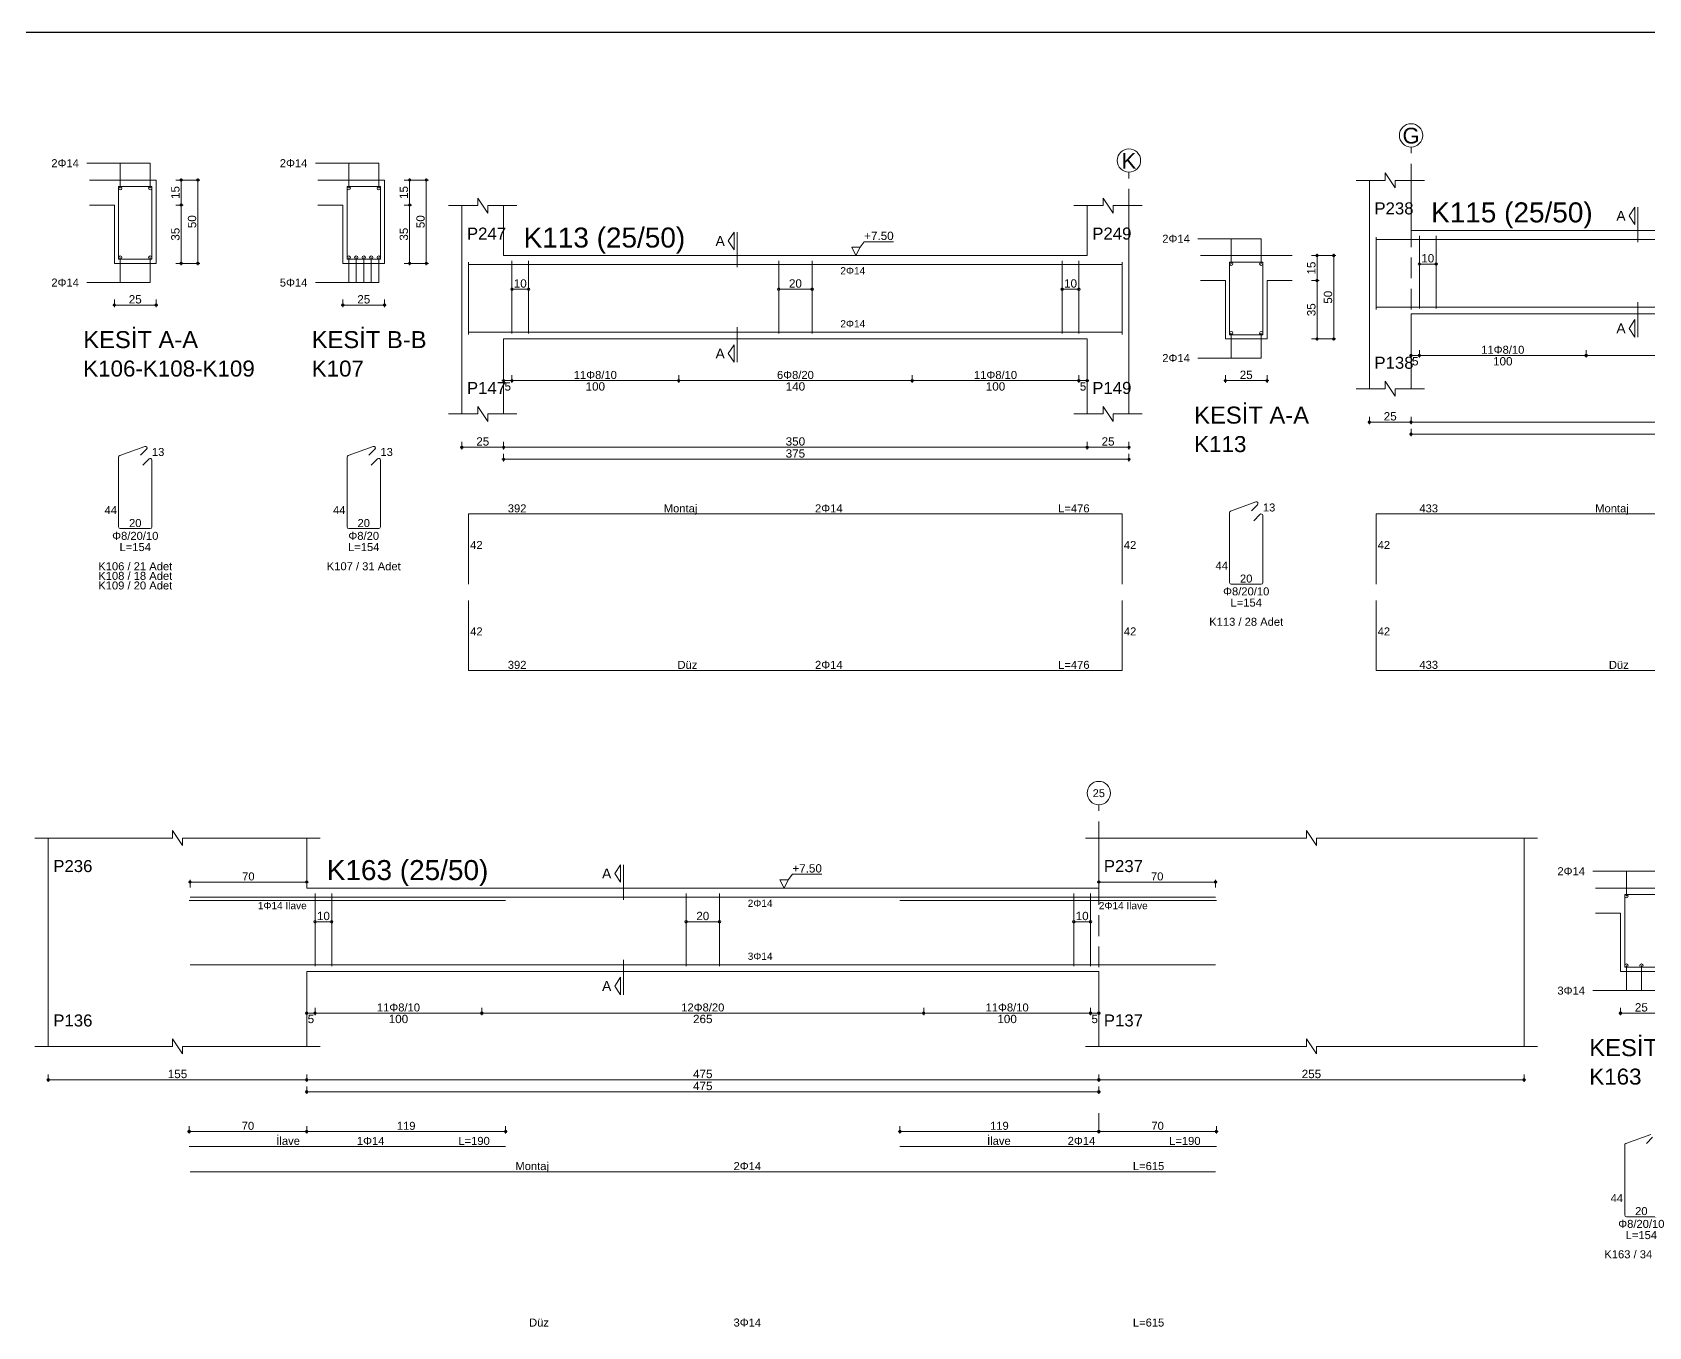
# Model space of a CAD drawing. Header units: millimetres. Extents: x 2232 to 85269, y -3593 to 5869.
# Drawn here: x 38127 to 39581, y -258 to 907 of the extents above; entities that cross this region are included whole.
import ezdxf

# ---------------------------------------------------------------- set-up
doc = ezdxf.new("R2010")
doc.units = ezdxf.units.MM
doc.linetypes.add('DASHDOT2', pattern=[12.7, 6.35, -3.175, 0, -3.175])
doc.linetypes.add('DASHED4', pattern=[18.75, 12.5, -6.25])
doc.layers.add('aks', color=251, linetype='DASHDOT2', lineweight=35)
for name, color, linetype in [('Donatı Topl. Uzun. Yazısı', 7, 'Continuous'), ('Donatı Uz. Yazısı', 7, 'Continuous'), ('Donatı Yazısı', 7, 'Continuous'), ('Donatı Çizgisi', 7, 'Continuous'), ('Kiriş', 7, 'Continuous'), ('Standart', 7, 'Continuous'), ('Ölçülendirme', 7, 'Continuous')]:
    doc.layers.add(name, color=color, linetype=linetype)
doc.styles.add('arial_1_18', font='arial.ttf', dxfattribs={"height": 0.2})

# ---------------------------------------------------------------- blocks, each defined once
blk = doc.blocks.new('IDE1089Entity7391')
at = {"layer": 'Donatı Çizgisi', "color": 5, "linetype": 'Continuous', "lineweight": 5}
for points in [[(4267.94, 2084.5), (4267.94, 2128.1)], [(4267.94, 2128.1), (4287.94, 2128.1)], [(4287.94, 2084.5), (4287.94, 2128.1)], [(4404.95, 2084.5), (4404.95, 2128.1)], [(4404.95, 2128.1), (4424.95, 2128.1)], [(4424.95, 2084.5), (4424.95, 2128.1)], [(4267.94, 2084.5), (4287.94, 2084.5)], [(4404.95, 2084.5), (4424.95, 2084.5)], [(4268.61, 1966.74), (4283.62, 1972.21)], [(4281.05, 1966.89), (4284.69, 1970.53)], [(4405.62, 1966.74), (4420.63, 1972.21)], [(4418.06, 1966.89), (4421.7, 1970.53)], [(4267.94, 1923.92), (4267.94, 1965.79)], [(4282.43, 1960.98), (4286.2, 1964.76)], [(4287.94, 1923.92), (4287.94, 1964.04)], [(4404.95, 1923.92), (4404.95, 1965.79)], [(4419.43, 1960.98), (4423.21, 1964.76)], [(4424.95, 1923.92), (4424.95, 1964.04)], [(4268.96, 1922.9), (4286.92, 1922.9)], [(4405.97, 1922.9), (4423.93, 1922.9)]]:
    blk.add_lwpolyline(points, dxfattribs=at)
for centre in [(4268.94, 2127.1), (4286.94, 2127.1), (4405.95, 2127.1), (4423.95, 2127.1), (4268.94, 2085.5), (4286.94, 2085.5), (4405.95, 2085.5), (4410.45, 2085.5), (4414.95, 2085.5), (4419.45, 2085.5), (4423.95, 2085.5)]:
    blk.add_circle(centre, 1, dxfattribs=at)
for centre, start, end in [((4283.97, 1971.25), 315, 110), ((4420.98, 1971.25), 315, 110), ((4268.96, 1965.79), 110, 180), ((4286.92, 1964.04), 0, 135), ((4405.97, 1965.79), 110, 180), ((4423.93, 1964.04), 0, 135), ((4268.96, 1923.92), 180, 270), ((4286.92, 1923.92), 270, 0), ((4405.97, 1923.92), 180, 270), ((4423.93, 1923.92), 270, 0)]:
    blk.add_arc(centre, 1.02, start, end, dxfattribs=at)
at = {"layer": 'Kiriş', "color": 1, "linetype": 'Continuous', "lineweight": 5}
for points in [[(4250.44, 2132), (4290.44, 2132)], [(4290.44, 2082), (4290.44, 2132)], [(4387.45, 2132), (4427.45, 2132)], [(4427.45, 2082), (4427.45, 2132)], [(4250.44, 2117), (4265.44, 2117)], [(4265.44, 2082), (4265.44, 2117)], [(4387.45, 2117), (4402.45, 2117)], [(4402.45, 2082), (4402.45, 2117)], [(4265.44, 2082), (4290.44, 2082)], [(4402.45, 2082), (4427.45, 2082)]]:
    blk.add_lwpolyline(points, dxfattribs=at)
at = {"layer": 'Ölçülendirme', "color": 1, "linetype": 'Continuous', "lineweight": 5}
for points in [[(4248.94, 2142.1), (4286.94, 2142.1)], [(4268.94, 2127.1), (4268.94, 2142.1)], [(4286.94, 2127.1), (4286.94, 2142.1)], [(4305.44, 2081), (4305.44, 2133)], [(4315.44, 2081), (4315.44, 2133)], [(4385.95, 2142.1), (4423.95, 2142.1)], [(4405.95, 2127.1), (4405.95, 2142.1)], [(4423.95, 2127.1), (4423.95, 2142.1)], [(4442.45, 2081), (4442.45, 2133)], [(4452.45, 2081), (4452.45, 2133)], [(4302.19, 2132), (4316.69, 2132)], [(4439.2, 2132), (4453.7, 2132)], [(4302.19, 2117), (4306.69, 2117)], [(4439.2, 2117), (4443.7, 2117)], [(4268.94, 2070.5), (4268.94, 2085.5)], [(4286.94, 2070.5), (4286.94, 2085.5)], [(4405.95, 2070.5), (4405.95, 2085.5)], [(4410.45, 2070.5), (4410.45, 2085.5)], [(4414.95, 2070.5), (4414.95, 2085.5)], [(4419.45, 2070.5), (4419.45, 2085.5)], [(4423.95, 2070.5), (4423.95, 2085.5)], [(4302.19, 2082), (4316.69, 2082)], [(4439.2, 2082), (4453.7, 2082)], [(4248.94, 2070.5), (4286.94, 2070.5)], [(4385.95, 2070.5), (4423.95, 2070.5)], [(4264.44, 2057), (4291.44, 2057)], [(4265.44, 2055.75), (4265.44, 2060.25)], [(4290.44, 2055.75), (4290.44, 2060.25)], [(4401.45, 2057), (4428.45, 2057)], [(4402.45, 2055.75), (4402.45, 2060.25)], [(4427.45, 2055.75), (4427.45, 2060.25)]]:
    blk.add_lwpolyline(points, dxfattribs=at)
for centre in [(4305.44, 2132), (4315.44, 2132), (4442.45, 2132), (4452.45, 2132), (4305.44, 2117), (4442.45, 2117), (4305.44, 2082), (4315.44, 2082), (4442.45, 2082), (4452.45, 2082), (4265.44, 2057), (4290.44, 2057), (4402.45, 2057), (4427.45, 2057)]:
    blk.add_circle(centre, 0.75, dxfattribs=at)
at = {"layer": 'Donatı Topl. Uzun. Yazısı', "color": 1, "linetype": 'Continuous', "lineweight": 5, "style": 'arial_1_18'}
for p in [(4268.52, 1909.46), (4405.53, 1909.46)]:
    blk.add_text('L=154', height=4.8, dxfattribs=at).set_placement(p)
at = {"layer": 'Donatı Uz. Yazısı', "color": 1, "linetype": 'Continuous', "lineweight": 5, "style": 'arial_1_18'}
for s, p in [('13', (4287.94, 1966.5)), ('13', (4424.95, 1966.5)), ('44', (4259.52, 1931.62)), ('44', (4396.53, 1931.62)), ('20', (4274.21, 1923.86)), ('20', (4411.22, 1923.86))]:
    blk.add_text(s, height=4.8, dxfattribs=at).set_placement(p)
at = {"layer": 'Donatı Yazısı', "color": 5, "linetype": 'Continuous', "lineweight": 5, "style": 'arial_1_18'}
for s, p in [('2Φ14', (4227.61, 2139.7)), ('2Φ14', (4364.62, 2139.7)), ('2Φ14', (4227.61, 2068.1)), ('5Φ14', (4364.62, 2068.1)), ('Φ8/20/10', (4264.08, 1916.18)), ('Φ8/20', (4405.75, 1916.18)), ('K106 / 21 Adet', (4255.76, 1897.94)), ('K107 / 31 Adet', (4392.77, 1897.94)), ('K108 / 18 Adet', (4255.76, 1892.18)), ('K109 / 20 Adet', (4255.76, 1886.42))]:
    blk.add_text(s, height=4.8, dxfattribs=at).set_placement(p)
at = {"layer": 'Kiriş', "color": 1, "linetype": 'Continuous', "lineweight": 5, "style": 'arial_1_18'}
for s, height, p in [('KESİT A-A', 10.2, (4246.74, 2031.2)), ('KESİT B-B', 10.2, (4383.75, 2031.2)), ('K106-K108-K109', 9.6, (4246.74, 2014.12)), ('K107', 9.6, (4383.75, 2014.12))]:
    blk.add_text(s, height=height, dxfattribs=at).set_placement(p)
at = {"layer": 'Ölçülendirme', "color": 1, "linetype": 'Continuous', "lineweight": 5, "style": 'arial_1_18'}
for s, p in [('15', (4304.48, 2120.62)), ('15', (4441.49, 2120.62)), ('50', (4314.48, 2103.12)), ('50', (4451.49, 2103.12)), ('35', (4304.48, 2095.62)), ('35', (4441.49, 2095.62))]:
    blk.add_text(s, height=5, rotation=90, dxfattribs=at).set_placement(p)
for p in [(4274.06, 2057.96), (4411.07, 2057.96)]:
    blk.add_text('25', height=5, dxfattribs=at).set_placement(p)
blk = doc.blocks.new('IDE1089Entity7392')
at = {"layer": 'aks', "color": 30, "linetype": 'DASHED4', "lineweight": 5}
blk.add_lwpolyline([(4873.82, 2001.7), (4873.82, 2136.7)], dxfattribs=at)
at = {"layer": 'aks', "color": 1, "linetype": 'Continuous', "lineweight": 5}
blk.add_circle((4873.82, 2143.7), 7, dxfattribs=at)
at = {"layer": 'Donatı Çizgisi', "color": 5, "linetype": 'Continuous', "lineweight": 5}
for points in [[(4477.82, 2039.3), (4477.82, 2082.7)], [(4477.82, 2081.3), (4869.82, 2081.3)], [(4503.82, 2039.9), (4503.82, 2083.5)], [(4513.82, 2039.9), (4513.82, 2083.5)], [(4663.82, 2039.9), (4663.82, 2083.5)], [(4683.82, 2039.9), (4683.82, 2083.5)], [(4833.82, 2039.9), (4833.82, 2083.5)], [(4843.82, 2039.9), (4843.82, 2083.5)], [(4869.82, 2039.3), (4869.82, 2082.7)], [(4934.15, 2039.2), (4934.15, 2082.8)], [(4934.15, 2082.8), (4954.15, 2082.8)], [(4954.15, 2039.2), (4954.15, 2082.8)], [(4477.82, 2040.7), (4869.82, 2040.7)], [(4934.15, 2039.2), (4954.15, 2039.2)], [(4934.82, 1933.44), (4949.83, 1938.91)], [(4477.82, 1889.7), (4477.82, 1931.7)], [(4477.82, 1931.7), (4869.82, 1931.7)], [(4869.82, 1889.7), (4869.82, 1931.7)], [(4934.15, 1890.62), (4934.15, 1932.49)], [(4947.26, 1933.59), (4950.9, 1937.23)], [(4948.64, 1927.68), (4952.41, 1931.46)], [(4954.15, 1890.62), (4954.15, 1930.74)], [(4935.17, 1889.6), (4953.13, 1889.6)], [(4477.82, 1837.85), (4477.82, 1879.85)], [(4869.82, 1837.85), (4869.82, 1879.85)], [(4477.82, 1837.85), (4869.82, 1837.85)]]:
    blk.add_lwpolyline(points, dxfattribs=at)
for centre in [(4935.15, 2081.8), (4953.15, 2081.8), (4935.15, 2040.2), (4953.15, 2040.2)]:
    blk.add_circle(centre, 1, dxfattribs=at)
for centre, start, end in [((4950.18, 1937.95), 315, 110), ((4935.17, 1932.49), 110, 180), ((4953.13, 1930.74), 0, 135), ((4935.17, 1890.62), 180, 270), ((4953.13, 1890.62), 270, 0)]:
    blk.add_arc(centre, 1.02, start, end, dxfattribs=at)
at = {"layer": 'Kiriş', "color": 1, "linetype": 'Continuous', "lineweight": 5}
for points in [[(4465.82, 2116.7), (4483.32, 2116.7)], [(4473.82, 1991.7), (4473.82, 2116.7)], [(4483.32, 2116.7), (4483.32, 2121.2)], [(4489.32, 2112.2), (4483.32, 2121.2)], [(4489.32, 2112.2), (4489.32, 2116.7)], [(4489.32, 2116.7), (4506.82, 2116.7)], [(4498.82, 2086.7), (4498.82, 2116.7)], [(4840.82, 2116.7), (4858.32, 2116.7)], [(4848.82, 2086.7), (4848.82, 2116.7)], [(4858.32, 2116.7), (4858.32, 2121.2)], [(4864.32, 2112.2), (4858.32, 2121.2)], [(4864.32, 2116.7), (4881.82, 2116.7)], [(4864.32, 2112.2), (4864.32, 2116.7)], [(4873.82, 1991.7), (4873.82, 2116.7)], [(4498.82, 2086.7), (4848.82, 2086.7)], [(4916.65, 2086.7), (4971.65, 2086.7)], [(4916.65, 2071.7), (4931.65, 2071.7)], [(4931.65, 2036.7), (4931.65, 2071.7)], [(4956.65, 2071.7), (4971.65, 2071.7)], [(4956.65, 2036.7), (4956.65, 2071.7)], [(4498.82, 2036.7), (4848.82, 2036.7)], [(4498.82, 1991.7), (4498.82, 2036.7)], [(4848.82, 1991.7), (4848.82, 2036.7)], [(4931.65, 2036.7), (4956.65, 2036.7)], [(4465.82, 1991.7), (4483.32, 1991.7)], [(4489.32, 1987.2), (4483.32, 1996.2)], [(4483.32, 1991.7), (4483.32, 1996.2)], [(4489.32, 1991.7), (4506.82, 1991.7)], [(4489.32, 1987.2), (4489.32, 1991.7)], [(4840.82, 1991.7), (4858.32, 1991.7)], [(4864.32, 1987.2), (4858.32, 1996.2)], [(4858.32, 1991.7), (4858.32, 1996.2)], [(4864.32, 1991.7), (4881.82, 1991.7)], [(4864.32, 1987.2), (4864.32, 1991.7)]]:
    blk.add_lwpolyline(points, dxfattribs=at)
at = {"layer": 'Ölçülendirme', "color": 1, "linetype": 'Continuous', "lineweight": 5}
for points in [[(4633.57, 2095.45), (4637.07, 2100.7)], [(4637.07, 2090.2), (4633.57, 2095.45)], [(4637.07, 2090.2), (4637.07, 2100.7)], [(4638.82, 2079.7), (4638.82, 2100.7)], [(4712.57, 2091.7), (4715.07, 2095.03)], [(4715.07, 2095.03), (4732.74, 2095.03)], [(4915.15, 2096.8), (4953.15, 2096.8)], [(4935.15, 2081.8), (4935.15, 2096.8)], [(4953.15, 2081.8), (4953.15, 2096.8)], [(4710.07, 2086.7), (4707.57, 2091.7)], [(4707.57, 2091.7), (4712.57, 2091.7)], [(4712.57, 2091.7), (4710.07, 2086.7)], [(4710.07, 2086.7), (4710.07, 2086.7)], [(4983.4, 2086.7), (4997.9, 2086.7)], [(4986.65, 2035.7), (4986.65, 2087.7)], [(4996.65, 2035.7), (4996.65, 2087.7)], [(4503.82, 2066.5), (4513.82, 2066.5)], [(4663.82, 2066.5), (4683.82, 2066.5)], [(4833.82, 2066.5), (4843.82, 2066.5)], [(4983.4, 2071.7), (4987.9, 2071.7)], [(4638.82, 2022.7), (4638.82, 2043.7)], [(4935.15, 2025.2), (4935.15, 2040.2)], [(4953.15, 2025.2), (4953.15, 2040.2)], [(4983.4, 2036.7), (4997.9, 2036.7)], [(4633.57, 2027.95), (4637.07, 2033.2)], [(4637.07, 2022.7), (4633.57, 2027.95)], [(4637.07, 2022.7), (4637.07, 2033.2)], [(4915.15, 2025.2), (4953.15, 2025.2)], [(4497.82, 2011.7), (4849.82, 2011.7)], [(4498.82, 2010.45), (4498.82, 2014.95)], [(4503.82, 2010.45), (4503.82, 2014.95)], [(4603.82, 2010.45), (4603.82, 2014.95)], [(4743.82, 2010.45), (4743.82, 2014.95)], [(4843.82, 2010.45), (4843.82, 2014.95)], [(4848.82, 2010.45), (4848.82, 2014.95)], [(4930.65, 2011.7), (4957.65, 2011.7)], [(4931.65, 2010.45), (4931.65, 2014.95)], [(4956.65, 2010.45), (4956.65, 2014.95)], [(4472.82, 1971.7), (4874.82, 1971.7)], [(4473.82, 1970.45), (4473.82, 1974.95)], [(4498.82, 1970.45), (4498.82, 1974.95)], [(4498.82, 1963.25), (4498.82, 1967.75)], [(4848.82, 1970.45), (4848.82, 1974.95)], [(4873.82, 1970.45), (4873.82, 1974.95)], [(4873.82, 1963.25), (4873.82, 1967.75)], [(4497.82, 1964.5), (4874.82, 1964.5)]]:
    blk.add_lwpolyline(points, dxfattribs=at)
for centre in [(4986.65, 2086.7), (4996.65, 2086.7), (4503.82, 2066.5), (4513.82, 2066.5), (4663.82, 2066.5), (4683.82, 2066.5), (4833.82, 2066.5), (4843.82, 2066.5), (4986.65, 2071.7), (4986.65, 2036.7), (4996.65, 2036.7), (4498.82, 2011.7), (4503.82, 2011.7), (4503.82, 2011.7), (4603.82, 2011.7), (4603.82, 2011.7), (4743.82, 2011.7), (4743.82, 2011.7), (4843.82, 2011.7), (4843.82, 2011.7), (4848.82, 2011.7), (4931.65, 2011.7), (4956.65, 2011.7), (4473.82, 1971.7), (4498.82, 1971.7), (4498.82, 1971.7), (4848.82, 1971.7), (4848.82, 1971.7), (4873.82, 1971.7), (4498.82, 1964.5), (4873.82, 1964.5)]:
    blk.add_circle(centre, 0.75, dxfattribs=at)
at = {"layer": 'aks', "color": 1, "linetype": 'Continuous', "lineweight": 5, "style": 'arial_1_18'}
blk.add_text('K', height=9.45, dxfattribs=at).set_placement((4869.42, 2138.82))
at = {"layer": 'Donatı Topl. Uzun. Yazısı', "color": 1, "linetype": 'Continuous', "lineweight": 5, "style": 'arial_1_18'}
for s, p in [('L=476', (4831.39, 1932.66)), ('L=154', (4934.74, 1876.16)), ('L=476', (4831.39, 1838.81))]:
    blk.add_text(s, height=4.8, dxfattribs=at).set_placement(p)
at = {"layer": 'Donatı Uz. Yazısı', "color": 1, "linetype": 'Continuous', "lineweight": 5, "style": 'arial_1_18'}
for s, p in [('392', (4501.34, 1932.66)), ('13', (4954.15, 1933.2)), ('42', (4478.78, 1910.7)), ('42', (4870.78, 1910.7)), ('44', (4925.73, 1898.32)), ('20', (4940.42, 1890.56)), ('42', (4478.78, 1858.85)), ('42', (4870.78, 1858.85)), ('392', (4501.34, 1838.81))]:
    blk.add_text(s, height=4.8, dxfattribs=at).set_placement(p)
at = {"layer": 'Donatı Yazısı', "color": 5, "linetype": 'Continuous', "lineweight": 5, "style": 'arial_1_18'}
for s, p in [('2Φ14', (4893.82, 2094.4)), ('2Φ14', (4893.82, 2022.8)), ('2Φ14', (4685.58, 1932.66)), ('Φ8/20/10', (4930.29, 1882.88)), ('K113 / 28 Adet', (4921.97, 1864.64)), ('2Φ14', (4685.58, 1838.81))]:
    blk.add_text(s, height=4.8, dxfattribs=at).set_placement(p)
for p in [(4700.78, 2075.42), (4700.78, 2043.66)]:
    blk.add_text('2Φ14', height=4.32, rotation=360, dxfattribs=at).set_placement(p)
at = {"layer": 'Donatı Yazısı', "color": 1, "linetype": 'Continuous', "lineweight": 5, "style": 'arial_1_18'}
for s, p in [('Montaj', (4594.89, 1932.66)), ('Düz', (4603.1, 1838.81))]:
    blk.add_text(s, height=4.8, dxfattribs=at).set_placement(p)
at = {"layer": 'Kiriş', "color": 1, "linetype": 'Continuous', "lineweight": 5, "style": 'arial_1_18'}
for s, height, p in [('P247', 7.2, (4476.82, 2096.3)), ('K113 (25/50)', 12, (4510.82, 2091.5)), ('P249', 7.2, (4851.82, 2096.3)), ('P147', 7.2, (4476.82, 2003.7)), ('P149', 7.2, (4851.82, 2003.7)), ('KESİT A-A', 10.2, (4912.95, 1985.9)), ('K113', 9.6, (4912.95, 1968.82))]:
    blk.add_text(s, height=height, dxfattribs=at).set_placement(p)
at = {"layer": 'Ölçülendirme', "color": 1, "linetype": 'Continuous', "lineweight": 5, "style": 'arial_1_18'}
for s, height, p in [('A', 5.95, (4625.93, 2092.47)), ('+7.50', 5, (4715.07, 2096.03)), ('A', 5.95, (4625.93, 2024.97)), ('25', 5, (4940.27, 2012.66)), ('5', 5, (4499.38, 2005.7)), ('100', 5, (4547.99, 2005.7)), ('140', 5, (4667.99, 2005.7)), ('100', 5, (4787.99, 2005.7)), ('5', 5, (4844.38, 2005.7)), ('25', 5, (4482.43, 1972.7)), ('350', 5, (4667.99, 1972.7)), ('25', 5, (4857.43, 1972.7)), ('375', 5, (4667.99, 1965.5))]:
    blk.add_text(s, height=height, dxfattribs=at).set_placement(p)
for s, rotation, p in [('15', 90, (4985.69, 2075.32)), ('10', 360, (4504.93, 2067.46)), ('20', 360, (4669.93, 2067.46)), ('10', 360, (4834.93, 2067.46)), ('50', 90, (4995.69, 2057.82)), ('35', 90, (4985.69, 2050.32))]:
    blk.add_text(s, height=5, rotation=rotation, dxfattribs=at).set_placement(p)
at = {"layer": 'Ölçülendirme', "color": 5, "linetype": 'Continuous', "lineweight": 5, "style": 'arial_1_18'}
for s, p in [('11Φ8/10', (4540.89, 2012.7)), ('6Φ8/20', (4662.75, 2012.7)), ('11Φ8/10', (4780.89, 2012.7))]:
    blk.add_text(s, height=4.8, dxfattribs=at).set_placement(p)
blk = doc.blocks.new('IDE1089Entity7393')
at = {"layer": 'aks', "color": 30, "linetype": 'DASHED4', "lineweight": 5}
for points in [[(5043.02, 2016.8), (5043.02, 2151.8)], [(5383.02, 2016.8), (5383.02, 2151.8)], [(5383.02, 1955.8), (5383.02, 1966.8)]]:
    blk.add_lwpolyline(points, dxfattribs=at)
at = {"layer": 'aks', "color": 1, "linetype": 'Continuous', "lineweight": 5}
for centre in [(5043.02, 2158.8), (5383.02, 2158.8)]:
    blk.add_circle(centre, 7, dxfattribs=at)
at = {"layer": 'Donatı Çizgisi', "color": 5, "linetype": 'Continuous', "lineweight": 5}
for points in [[(5022.02, 2054.4), (5022.02, 2097.8)], [(5022.02, 2096.4), (5455.02, 2096.4)], [(5048.02, 2055), (5048.02, 2098.6)], [(5058.02, 2055), (5058.02, 2098.6)], [(5203.02, 2055), (5203.02, 2098.6)], [(5223.02, 2055), (5223.02, 2098.6)], [(5298.02, 2094.4), (5453.02, 2094.4)], [(5368.02, 2055), (5368.02, 2098.6)], [(5378.02, 2055), (5378.02, 2098.6)], [(5753.35, 2054.3), (5753.35, 2097.9)], [(5753.35, 2097.9), (5773.35, 2097.9)], [(5773.35, 2054.3), (5773.35, 2097.9)], [(5022.02, 2055.8), (5455.02, 2055.8)], [(5753.35, 2054.3), (5773.35, 2054.3)], [(5754.03, 1948.54), (5769.03, 1954.01)], [(5766.46, 1948.69), (5770.1, 1952.33)], [(5298.02, 1946.8), (5453.02, 1946.8)], [(5753.35, 1905.72), (5753.35, 1947.59)], [(5767.84, 1942.78), (5771.61, 1946.56)], [(5773.35, 1905.72), (5773.35, 1945.84)], [(5022.02, 1889.7), (5022.02, 1931.7)], [(5022.02, 1931.7), (5455.02, 1931.7)], [(5754.37, 1904.7), (5772.33, 1904.7)], [(5022.02, 1837.85), (5022.02, 1879.85)], [(5022.02, 1837.85), (5455.02, 1837.85)]]:
    blk.add_lwpolyline(points, dxfattribs=at)
for centre in [(5754.35, 2096.9), (5772.35, 2096.9), (5754.35, 2055.3), (5772.35, 2055.3)]:
    blk.add_circle(centre, 1, dxfattribs=at)
for centre, start, end in [((5754.37, 1947.59), 110, 180), ((5769.38, 1953.05), 315, 110), ((5772.33, 1945.84), 0, 135), ((5754.37, 1905.72), 180, 270), ((5772.33, 1905.72), 270, 0)]:
    blk.add_arc(centre, 1.02, start, end, dxfattribs=at)
at = {"layer": 'Kiriş', "color": 1, "linetype": 'Continuous', "lineweight": 5}
for points in [[(5027.52, 2131.8), (5027.52, 2136.3)], [(5033.52, 2127.3), (5027.52, 2136.3)], [(5535.02, 2131.8), (5535.02, 2136.3)], [(5541.02, 2127.3), (5535.02, 2136.3)], [(5010.02, 2131.8), (5027.52, 2131.8)], [(5018.02, 2006.8), (5018.02, 2131.8)], [(5033.52, 2127.3), (5033.52, 2131.8)], [(5033.52, 2131.8), (5051.02, 2131.8)], [(5043.02, 2101.8), (5043.02, 2131.8)], [(5375.02, 2131.8), (5535.02, 2131.8)], [(5383.02, 2101.8), (5383.02, 2131.8)], [(5541.02, 2131.8), (5701.02, 2131.8)], [(5541.02, 2127.3), (5541.02, 2131.8)], [(5693.02, 2006.8), (5693.02, 2131.8)], [(5043.02, 2101.8), (5383.02, 2101.8)], [(5735.85, 2101.8), (5790.85, 2101.8)], [(5735.85, 2086.8), (5750.85, 2086.8)], [(5750.85, 2051.8), (5750.85, 2086.8)], [(5775.85, 2086.8), (5790.85, 2086.8)], [(5775.85, 2051.8), (5775.85, 2086.8)], [(5043.02, 2051.8), (5383.02, 2051.8)], [(5043.02, 2006.8), (5043.02, 2051.8)], [(5383.02, 2006.8), (5383.02, 2051.8)], [(5750.85, 2051.8), (5775.85, 2051.8)], [(5010.02, 2006.8), (5027.52, 2006.8)], [(5033.52, 2002.3), (5027.52, 2011.3)], [(5027.52, 2006.8), (5027.52, 2011.3)], [(5033.52, 2006.8), (5051.02, 2006.8)], [(5033.52, 2002.3), (5033.52, 2006.8)], [(5375.02, 2006.8), (5535.02, 2006.8)], [(5541.02, 2002.3), (5535.02, 2011.3)], [(5535.02, 2006.8), (5535.02, 2011.3)], [(5541.02, 2006.8), (5701.02, 2006.8)], [(5541.02, 2002.3), (5541.02, 2006.8)]]:
    blk.add_lwpolyline(points, dxfattribs=at)
at = {"layer": 'Ölçülendirme', "color": 1, "linetype": 'Continuous', "lineweight": 5}
for points in [[(5173.77, 2110.55), (5177.27, 2115.8)], [(5177.27, 2105.3), (5177.27, 2115.8)], [(5179.02, 2094.8), (5179.02, 2115.8)], [(5177.27, 2105.3), (5173.77, 2110.55)], [(5248.27, 2101.8), (5245.77, 2106.8)], [(5245.77, 2106.8), (5250.77, 2106.8)], [(5250.77, 2106.8), (5248.27, 2101.8)], [(5250.77, 2106.8), (5253.27, 2110.13)], [(5253.27, 2110.13), (5270.95, 2110.13)], [(5384.02, 2105.4), (5456.02, 2105.4)], [(5385.02, 2102.15), (5385.02, 2106.65)], [(5455.02, 2102.15), (5455.02, 2106.65)], [(5734.35, 2111.9), (5772.35, 2111.9)], [(5754.35, 2096.9), (5754.35, 2111.9)], [(5772.35, 2096.9), (5772.35, 2111.9)], [(5248.27, 2101.8), (5248.27, 2101.8)], [(5802.6, 2101.8), (5817.1, 2101.8)], [(5805.85, 2050.8), (5805.85, 2102.8)], [(5815.85, 2050.8), (5815.85, 2102.8)], [(5802.6, 2086.8), (5807.1, 2086.8)], [(5048.02, 2081.6), (5058.02, 2081.6)], [(5203.02, 2081.6), (5223.02, 2081.6)], [(5368.02, 2081.6), (5378.02, 2081.6)], [(5179.02, 2037.8), (5179.02, 2058.8)], [(5754.35, 2040.3), (5754.35, 2055.3)], [(5772.35, 2040.3), (5772.35, 2055.3)], [(5173.77, 2043.05), (5177.27, 2048.3)], [(5177.27, 2037.8), (5177.27, 2048.3)], [(5802.6, 2051.8), (5817.1, 2051.8)], [(5177.27, 2037.8), (5173.77, 2043.05)], [(5734.35, 2040.3), (5772.35, 2040.3)], [(5042.02, 2026.8), (5384.02, 2026.8)], [(5043.02, 2025.55), (5043.02, 2030.05)], [(5048.02, 2025.55), (5048.02, 2030.05)], [(5148.02, 2025.55), (5148.02, 2030.05)], [(5278.02, 2025.55), (5278.02, 2030.05)], [(5378.02, 2025.55), (5378.02, 2030.05)], [(5383.02, 2025.55), (5383.02, 2030.05)], [(5749.85, 2026.8), (5776.85, 2026.8)], [(5750.85, 2025.55), (5750.85, 2030.05)], [(5775.85, 2025.55), (5775.85, 2030.05)], [(5018.02, 1985.55), (5018.02, 1990.05)], [(5043.02, 1985.55), (5043.02, 1990.05)], [(5383.02, 1985.55), (5383.02, 1990.05)], [(5693.02, 1985.55), (5693.02, 1990.05)], [(5017.02, 1986.8), (5694.02, 1986.8)], [(5042.02, 1979.6), (5384.02, 1979.6)], [(5043.02, 1978.35), (5043.02, 1982.85)], [(5383.02, 1978.35), (5383.02, 1982.85)], [(5298.02, 1954.55), (5298.02, 1959.05)], [(5383.02, 1954.55), (5383.02, 1959.05)], [(5383.02, 1954.55), (5383.02, 1959.05)], [(5453.02, 1954.55), (5453.02, 1959.05)], [(5297.02, 1955.8), (5384.02, 1955.8)], [(5382.02, 1955.8), (5454.02, 1955.8)]]:
    blk.add_lwpolyline(points, dxfattribs=at)
for centre in [(5385.02, 2105.4), (5455.02, 2105.4), (5805.85, 2101.8), (5815.85, 2101.8), (5805.85, 2086.8), (5048.02, 2081.6), (5058.02, 2081.6), (5203.02, 2081.6), (5223.02, 2081.6), (5368.02, 2081.6), (5378.02, 2081.6), (5805.85, 2051.8), (5815.85, 2051.8), (5043.02, 2026.8), (5048.02, 2026.8), (5048.02, 2026.8), (5148.02, 2026.8), (5148.02, 2026.8), (5278.02, 2026.8), (5278.02, 2026.8), (5378.02, 2026.8), (5378.02, 2026.8), (5383.02, 2026.8), (5750.85, 2026.8), (5775.85, 2026.8), (5018.02, 1986.8), (5043.02, 1986.8), (5043.02, 1986.8), (5383.02, 1986.8), (5383.02, 1986.8), (5693.02, 1986.8), (5043.02, 1979.6), (5383.02, 1979.6), (5298.02, 1955.8), (5383.02, 1955.8), (5383.02, 1955.8), (5453.02, 1955.8)]:
    blk.add_circle(centre, 0.75, dxfattribs=at)
at = {"layer": 'aks', "color": 1, "linetype": 'Continuous', "lineweight": 5, "style": 'arial_1_18'}
for s, p in [('G', (5037.89, 2153.92)), ('H', (5378.26, 2153.92))]:
    blk.add_text(s, height=9.45, dxfattribs=at).set_placement(p)
at = {"layer": 'Donatı Topl. Uzun. Yazısı', "color": 1, "linetype": 'Continuous', "lineweight": 5, "style": 'arial_1_18'}
for s, p in [('L=155', (5426.44, 1947.76)), ('L=475', (5414.54, 1932.66)), ('L=154', (5753.94, 1891.26)), ('L=475', (5414.54, 1838.81))]:
    blk.add_text(s, height=4.8, dxfattribs=at).set_placement(p)
at = {"layer": 'Donatı Uz. Yazısı', "color": 1, "linetype": 'Continuous', "lineweight": 5, "style": 'arial_1_18'}
for s, p in [('13', (5773.35, 1948.3)), ('433', (5048, 1932.66)), ('42', (5022.98, 1910.7)), ('44', (5744.94, 1913.42)), ('20', (5759.63, 1905.66)), ('42', (5022.98, 1858.85)), ('433', (5048, 1838.81))]:
    blk.add_text(s, height=4.8, dxfattribs=at).set_placement(p)
at = {"layer": 'Donatı Yazısı', "color": 5, "linetype": 'Continuous', "lineweight": 5, "style": 'arial_1_18'}
for s, height, p in [('2Φ14', 4.8, (5713.02, 2109.5)), ('1Φ14 İlave', 4.32, (5383.02, 2089.12)), ('2Φ14', 4.8, (5713.02, 2037.9)), ('1Φ14', 4.8, (5380.17, 1947.76)), ('2Φ14', 4.8, (5251.51, 1932.66)), ('Φ8/20/10', 4.8, (5749.49, 1897.98)), ('K115 / 27 Adet', 4.8, (5741.17, 1879.74)), ('2Φ14', 4.8, (5251.51, 1838.81))]:
    blk.add_text(s, height=height, dxfattribs=at).set_placement(p)
for p in [(5239.98, 2090.52), (5239.98, 2058.76)]:
    blk.add_text('2Φ14', height=4.32, rotation=360, dxfattribs=at).set_placement(p)
at = {"layer": 'Donatı Yazısı', "color": 1, "linetype": 'Continuous', "lineweight": 5, "style": 'arial_1_18'}
for s, p in [('İlave', (5338.1, 1947.76)), ('Montaj', (5153.44, 1932.66)), ('Düz', (5161.65, 1838.81))]:
    blk.add_text(s, height=4.8, dxfattribs=at).set_placement(p)
at = {"layer": 'Kiriş', "color": 1, "linetype": 'Continuous', "lineweight": 5, "style": 'arial_1_18'}
for s, height, p in [('P238', 7.2, (5021.02, 2111.4)), ('K115 (25/50)', 12, (5055.02, 2106.6)), ('P208', 7.2, (5386.02, 2111.4)), ('P138', 7.2, (5021.02, 2018.8)), ('P108', 7.2, (5386.02, 2018.8)), ('KESİT A-A', 10.2, (5732.15, 2001)), ('K115', 9.6, (5732.15, 1983.92))]:
    blk.add_text(s, height=height, dxfattribs=at).set_placement(p)
at = {"layer": 'Ölçülendirme', "color": 1, "linetype": 'Continuous', "lineweight": 5, "style": 'arial_1_18'}
for s, height, p in [('A', 5.95, (5166.13, 2107.57)), ('+7.50', 5, (5253.27, 2111.13)), ('70', 4.8, (5416.29, 2106.4)), ('A', 5.95, (5166.13, 2040.07)), ('100', 5, (5092.19, 2020.8)), ('130', 5, (5207.19, 2020.8)), ('100', 5, (5322.19, 2020.8)), ('25', 5, (5759.47, 2027.76)), ('5', 5, (5043.58, 2020.8)), ('5', 5, (5378.58, 2020.8)), ('25', 5, (5026.64, 1987.8)), ('340', 5, (5207.19, 1987.8)), ('310', 5, (5532.19, 1987.8)), ('340', 5, (5207.19, 1980.6))]:
    blk.add_text(s, height=height, dxfattribs=at).set_placement(p)
for s, rotation, p in [('15', 90, (5804.89, 2090.42)), ('10', 360, (5049.14, 2082.56)), ('20', 360, (5209.14, 2082.56)), ('10', 360, (5369.14, 2082.56)), ('50', 90, (5814.89, 2072.92)), ('35', 90, (5804.89, 2065.42))]:
    blk.add_text(s, height=5, rotation=rotation, dxfattribs=at).set_placement(p)
at = {"layer": 'Ölçülendirme', "color": 5, "linetype": 'Continuous', "lineweight": 5, "style": 'arial_1_18'}
for s, p in [('11Φ8/10', (5085.09, 2027.8)), ('5Φ8/20', (5201.96, 2027.8)), ('11Φ8/10', (5315.09, 2027.8)), ('85', (5336.79, 1956.8)), ('70', (5414.29, 1956.8))]:
    blk.add_text(s, height=4.8, dxfattribs=at).set_placement(p)
blk = doc.blocks.new('IDE1089Entity7427')
at = {"layer": 'aks', "color": 30, "linetype": 'DASHED4', "lineweight": 5}
for points in [[(5991.97, 1648.65), (5991.97, 1783.65)], [(5991.97, 1587.65), (5991.97, 1598.65)]]:
    blk.add_lwpolyline(points, dxfattribs=at)
at = {"layer": 'aks', "color": 1, "linetype": 'Continuous', "lineweight": 5}
blk.add_circle((5991.97, 1790.65), 7, dxfattribs=at)
at = {"layer": 'Donatı Çizgisi', "color": 5, "linetype": 'Continuous', "lineweight": 5}
for points in [[(5446.47, 1726.25), (5636.22, 1726.25)], [(5446.97, 1728.25), (6061.97, 1728.25)], [(5521.97, 1686.85), (5521.97, 1730.45)], [(5531.97, 1686.85), (5531.97, 1730.45)], [(5744.47, 1686.85), (5744.47, 1730.45)], [(5764.47, 1686.85), (5764.47, 1730.45)], [(5872.72, 1726.25), (6062.47, 1726.25)], [(5976.97, 1686.85), (5976.97, 1730.45)], [(5986.97, 1686.85), (5986.97, 1730.45)], [(6307.31, 1686.15), (6307.31, 1729.75)], [(6307.31, 1729.75), (6327.31, 1729.75)], [(5446.97, 1687.65), (6061.97, 1687.65)], [(6307.31, 1686.15), (6327.31, 1686.15)], [(6307.98, 1580.39), (6322.98, 1585.86)], [(6320.41, 1580.54), (6324.05, 1584.18)], [(5446.47, 1578.65), (5636.22, 1578.65)], [(5872.72, 1578.65), (6062.47, 1578.65)], [(6307.31, 1537.57), (6307.31, 1579.44)], [(5446.97, 1563.55), (6061.97, 1563.55)], [(6308.33, 1536.55), (6326.29, 1536.55)]]:
    blk.add_lwpolyline(points, dxfattribs=at)
for centre in [(6308.31, 1728.75), (6308.31, 1687.15), (6317.31, 1687.15)]:
    blk.add_circle(centre, 1, dxfattribs=at)
for centre, start, end in [((6308.33, 1579.44), 110, 180), ((6308.33, 1537.57), 180, 270)]:
    blk.add_arc(centre, 1.02, start, end, dxfattribs=at)
at = {"layer": 'Kiriş', "color": 1, "linetype": 'Continuous', "lineweight": 5}
for points in [[(5436.47, 1763.65), (5436.47, 1768.15)], [(5442.47, 1759.15), (5436.47, 1768.15)], [(6116.47, 1763.65), (6116.47, 1768.15)], [(6122.47, 1759.15), (6116.47, 1768.15)], [(5353.97, 1763.65), (5436.47, 1763.65)], [(5361.97, 1638.65), (5361.97, 1763.65)], [(5442.47, 1759.15), (5442.47, 1763.65)], [(5442.47, 1763.65), (5524.97, 1763.65)], [(5516.97, 1733.65), (5516.97, 1763.65)], [(5983.97, 1763.65), (6116.47, 1763.65)], [(5991.97, 1733.65), (5991.97, 1763.65)], [(6122.47, 1763.65), (6254.97, 1763.65)], [(6122.47, 1759.15), (6122.47, 1763.65)], [(6246.97, 1638.65), (6246.97, 1763.65)], [(5516.97, 1733.65), (5991.97, 1733.65)], [(6289.81, 1733.65), (6344.81, 1733.65)], [(6289.81, 1718.65), (6304.81, 1718.65)], [(6304.81, 1683.65), (6304.81, 1718.65)], [(5516.97, 1683.65), (5991.97, 1683.65)], [(5516.97, 1638.65), (5516.97, 1683.65)], [(5991.97, 1638.65), (5991.97, 1683.65)], [(6304.81, 1683.65), (6329.81, 1683.65)], [(5353.97, 1638.65), (5436.47, 1638.65)], [(5442.47, 1634.15), (5436.47, 1643.15)], [(5436.47, 1638.65), (5436.47, 1643.15)], [(5442.47, 1638.65), (5524.97, 1638.65)], [(5442.47, 1634.15), (5442.47, 1638.65)], [(5983.97, 1638.65), (6116.47, 1638.65)], [(6122.47, 1634.15), (6116.47, 1643.15)], [(6116.47, 1638.65), (6116.47, 1643.15)], [(6122.47, 1638.65), (6254.97, 1638.65)], [(6122.47, 1634.15), (6122.47, 1638.65)]]:
    blk.add_lwpolyline(points, dxfattribs=at)
at = {"layer": 'Ölçülendirme', "color": 1, "linetype": 'Continuous', "lineweight": 5}
for points in [[(5701.72, 1742.4), (5705.22, 1747.65)], [(5705.22, 1737.15), (5705.22, 1747.65)], [(5706.97, 1726.65), (5706.97, 1747.65)], [(5445.97, 1737.25), (5517.97, 1737.25)], [(5446.97, 1734), (5446.97, 1738.5)], [(5516.97, 1734), (5516.97, 1738.5)], [(5705.22, 1737.15), (5701.72, 1742.4)], [(5803.22, 1733.65), (5800.72, 1738.65)], [(5800.72, 1738.65), (5805.72, 1738.65)], [(5805.72, 1738.65), (5803.22, 1733.65)], [(5805.72, 1738.65), (5808.22, 1741.98)], [(5808.22, 1741.98), (5825.9, 1741.98)], [(5990.97, 1737.25), (6062.97, 1737.25)], [(5991.97, 1734), (5991.97, 1738.5)], [(6061.97, 1734), (6061.97, 1738.5)], [(6288.31, 1743.75), (6326.31, 1743.75)], [(6308.31, 1728.75), (6308.31, 1743.75)], [(5803.22, 1733.65), (5803.22, 1733.65)], [(5521.97, 1713.45), (5531.97, 1713.45)], [(5744.47, 1713.45), (5764.47, 1713.45)], [(5976.97, 1713.45), (5986.97, 1713.45)], [(5706.97, 1669.65), (5706.97, 1690.65)], [(6308.31, 1672.15), (6308.31, 1687.15)], [(6317.31, 1672.15), (6317.31, 1687.15)], [(5701.72, 1674.9), (5705.22, 1680.15)], [(5705.22, 1669.65), (5705.22, 1680.15)], [(5705.22, 1669.65), (5701.72, 1674.9)], [(6288.31, 1672.15), (6326.31, 1672.15)], [(5515.97, 1658.65), (5992.97, 1658.65)], [(5516.97, 1657.4), (5516.97, 1661.9)], [(5521.97, 1657.4), (5521.97, 1661.9)], [(5621.97, 1657.4), (5621.97, 1661.9)], [(5886.97, 1657.4), (5886.97, 1661.9)], [(5986.97, 1657.4), (5986.97, 1661.9)], [(5991.97, 1657.4), (5991.97, 1661.9)], [(6303.81, 1658.65), (6330.81, 1658.65)], [(6304.81, 1657.4), (6304.81, 1661.9)], [(5361.97, 1617.4), (5361.97, 1621.9)], [(5516.97, 1617.4), (5516.97, 1621.9)], [(5991.97, 1617.4), (5991.97, 1621.9)], [(6246.97, 1617.4), (6246.97, 1621.9)], [(5360.97, 1618.65), (6247.97, 1618.65)], [(5515.97, 1611.45), (5992.97, 1611.45)], [(5516.97, 1610.2), (5516.97, 1614.7)], [(5991.97, 1610.2), (5991.97, 1614.7)], [(5446.47, 1586.4), (5446.47, 1590.9)], [(5516.97, 1586.4), (5516.97, 1590.9)], [(5516.97, 1586.4), (5516.97, 1590.9)], [(5636.22, 1586.4), (5636.22, 1590.9)], [(5872.72, 1586.4), (5872.72, 1590.9)], [(5991.97, 1586.4), (5991.97, 1590.9)], [(5991.97, 1586.4), (5991.97, 1590.9)], [(6062.47, 1586.4), (6062.47, 1590.9)], [(5445.47, 1587.65), (5517.97, 1587.65)], [(5515.97, 1587.65), (5637.22, 1587.65)], [(5871.72, 1587.65), (5992.97, 1587.65)], [(5990.97, 1587.65), (6063.47, 1587.65)]]:
    blk.add_lwpolyline(points, dxfattribs=at)
for centre in [(5446.97, 1737.25), (5516.97, 1737.25), (5991.97, 1737.25), (6061.97, 1737.25), (5521.97, 1713.45), (5531.97, 1713.45), (5744.47, 1713.45), (5764.47, 1713.45), (5976.97, 1713.45), (5986.97, 1713.45), (5516.97, 1658.65), (5521.97, 1658.65), (5521.97, 1658.65), (5621.97, 1658.65), (5621.97, 1658.65), (5886.97, 1658.65), (5886.97, 1658.65), (5986.97, 1658.65), (5986.97, 1658.65), (5991.97, 1658.65), (6304.81, 1658.65), (5361.97, 1618.65), (5516.97, 1618.65), (5516.97, 1618.65), (5991.97, 1618.65), (5991.97, 1618.65), (6246.97, 1618.65), (5516.97, 1611.45), (5991.97, 1611.45), (5446.47, 1587.65), (5516.97, 1587.65), (5516.97, 1587.65), (5636.22, 1587.65), (5872.72, 1587.65), (5991.97, 1587.65), (5991.97, 1587.65), (6062.47, 1587.65)]:
    blk.add_circle(centre, 0.75, dxfattribs=at)
at = {"layer": 'aks', "color": 1, "linetype": 'Continuous', "lineweight": 5, "style": 'arial_1_18'}
blk.add_text('25', height=4.725, dxfattribs=at).set_placement((5988.3, 1788.21))
at = {"layer": 'Donatı Topl. Uzun. Yazısı', "color": 1, "linetype": 'Continuous', "lineweight": 5, "style": 'arial_1_18'}
for s, p in [('L=190', (5607.9, 1579.61)), ('L=190', (6034.15, 1579.61)), ('L=615', (6012.39, 1564.51)), ('L=154', (6307.89, 1523.11)), ('L=615', (6012.39, 1470.66))]:
    blk.add_text(s, height=4.8, dxfattribs=at).set_placement(p)
at = {"layer": 'Donatı Uz. Yazısı', "color": 1, "linetype": 'Continuous', "lineweight": 5, "style": 'arial_1_18'}
for s, p in [('44', (6298.89, 1545.27)), ('20', (6313.58, 1537.51))]:
    blk.add_text(s, height=4.8, dxfattribs=at).set_placement(p)
at = {"layer": 'Donatı Yazısı', "color": 5, "linetype": 'Continuous', "lineweight": 5, "style": 'arial_1_18'}
for s, height, p in [('2Φ14', 4.8, (6266.97, 1741.35)), ('1Φ14 İlave', 4.32, (5487.66, 1720.97)), ('2Φ14 İlave', 4.32, (5991.97, 1720.97)), ('3Φ14', 4.8, (6266.97, 1669.75)), ('1Φ14', 4.8, (5547.04, 1579.61)), ('2Φ14', 4.8, (5973.29, 1579.61)), ('2Φ14', 4.8, (5772.92, 1564.51)), ('Φ8/20/10', 4.8, (6303.45, 1529.83)), ('K163 / 34 Adet', 4.8, (6295.12, 1511.59)), ('3Φ14', 4.8, (5772.92, 1470.66))]:
    blk.add_text(s, height=height, dxfattribs=at).set_placement(p)
for s, p in [('2Φ14', (5781.43, 1722.37)), ('3Φ14', (5781.43, 1690.61))]:
    blk.add_text(s, height=4.32, rotation=360, dxfattribs=at).set_placement(p)
at = {"layer": 'Donatı Yazısı', "color": 1, "linetype": 'Continuous', "lineweight": 5, "style": 'arial_1_18'}
for s, p in [('İlave', (5498.72, 1579.61)), ('İlave', (5924.97, 1579.61)), ('Montaj', (5642.09, 1564.51)), ('Düz', (5650.3, 1470.66))]:
    blk.add_text(s, height=4.8, dxfattribs=at).set_placement(p)
at = {"layer": 'Kiriş', "color": 1, "linetype": 'Continuous', "lineweight": 5, "style": 'arial_1_18'}
for s, height, p in [('P236', 7.2, (5364.97, 1743.25)), ('K163 (25/50)', 12, (5528.97, 1738.45)), ('P237', 7.2, (5994.97, 1743.25)), ('P136', 7.2, (5364.97, 1650.65)), ('P137', 7.2, (5994.97, 1650.65)), ('KESİT A-A', 10.2, (6286.11, 1632.85)), ('K163', 9.6, (6286.11, 1615.77))]:
    blk.add_text(s, height=height, dxfattribs=at).set_placement(p)
at = {"layer": 'Ölçülendirme', "color": 1, "linetype": 'Continuous', "lineweight": 5, "style": 'arial_1_18'}
for s, height, p in [('A', 5.95, (5694.08, 1739.42)), ('+7.50', 5, (5808.22, 1742.98)), ('70', 4.8, (5478.24, 1738.25)), ('70', 4.8, (6023.24, 1738.25)), ('A', 5.95, (5694.08, 1671.92)), ('5', 5, (5517.53, 1652.65)), ('100', 5, (5566.14, 1652.65)), ('265', 5, (5748.64, 1652.65)), ('100', 5, (5931.14, 1652.65)), ('5', 5, (5987.53, 1652.65)), ('25', 5, (6313.42, 1659.61)), ('155', 5, (5433.64, 1619.65)), ('475', 5, (5748.64, 1619.65)), ('255', 5, (6113.64, 1619.65)), ('475', 5, (5748.64, 1612.45))]:
    blk.add_text(s, height=height, dxfattribs=at).set_placement(p)
for s, p in [('10', (5523.09, 1714.41)), ('20', (5750.59, 1714.41)), ('10', (5978.09, 1714.41))]:
    blk.add_text(s, height=5, rotation=360, dxfattribs=at).set_placement(p)
at = {"layer": 'Ölçülendirme', "color": 5, "linetype": 'Continuous', "lineweight": 5, "style": 'arial_1_18'}
for s, p in [('11Φ8/10', (5559.04, 1659.65)), ('12Φ8/20', (5741.54, 1659.65)), ('11Φ8/10', (5924.04, 1659.65)), ('70', (5477.99, 1588.65)), ('119', (5571, 1588.65)), ('119', (5926.75, 1588.65)), ('70', (6023.49, 1588.65))]:
    blk.add_text(s, height=4.8, dxfattribs=at).set_placement(p)

msp = doc.modelspace()

# ---------------------------------------------------------------- linework, layer by layer
msp.add_line((3332.4, 906.6), (85269.2, 906.6))

# ---------------------------------------------------------------- block references
at = {"layer": 'Standart', "xscale": 1.5, "yscale": 1.5, "zscale": 1.5}
for name, p in [('IDE1089Entity7391', (31802.4, -2424.3)), ('IDE1089Entity7393', (31802.4, -2424.3)), ('IDE1089Entity7392', (31802.4, -2424.3)), ('IDE1089Entity7427', (30098.1, -2463.8))]:
    msp.add_blockref(name, p, dxfattribs=at)

doc.saveas('drawing.dxf')
